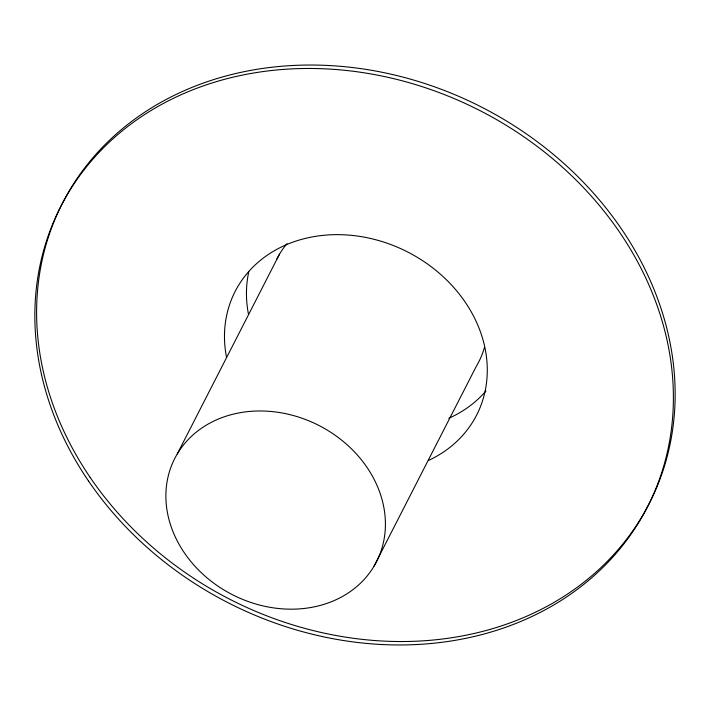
<?xml version="1.0" encoding="UTF-8"?>
<svg xmlns="http://www.w3.org/2000/svg" width="710" height="710" viewBox="0 0 710 710"><rect width="100%" height="100%" fill="white"/><g stroke="black" fill="none" stroke-linecap="round" stroke-linejoin="round"><path stroke-width="1.06" d="M177.269 453.956L279.483 254.207M374.028 566.189A113.307 95.025 27.1 0 0 268.62 411.276A113.307 95.025 27.1 0 0 184.298 552.753A113.307 95.025 27.1 0 0 374.028 566.189L476.241 366.44A113.307 95.025 27.1 0 0 484.406 347.58M226.419 356.819A135.645 113.76 27.1 0 1 315.693 236.323A135.645 113.76 27.1 0 1 474.245 317.459A135.645 113.76 27.1 0 1 428.733 460.355M485.942 390.979A135.645 113.76 27.1 0 1 448.818 418.261M248.402 313.864A135.645 113.76 27.1 0 1 248.784 271.779M276.882 258.919A113.307 95.025 27.1 0 1 287.026 243.61M88.413 480.856A329.582 276.412 27.1 0 0 640.278 519.942A329.582 276.412 27.1 0 0 333.673 69.349A329.582 276.412 27.1 0 0 88.413 480.856M90.17 477.422A329.582 276.412 27.1 0 0 642.035 516.507A329.582 276.412 27.1 0 0 335.431 65.915A329.582 276.412 27.1 0 0 90.17 477.422"/></g></svg>
